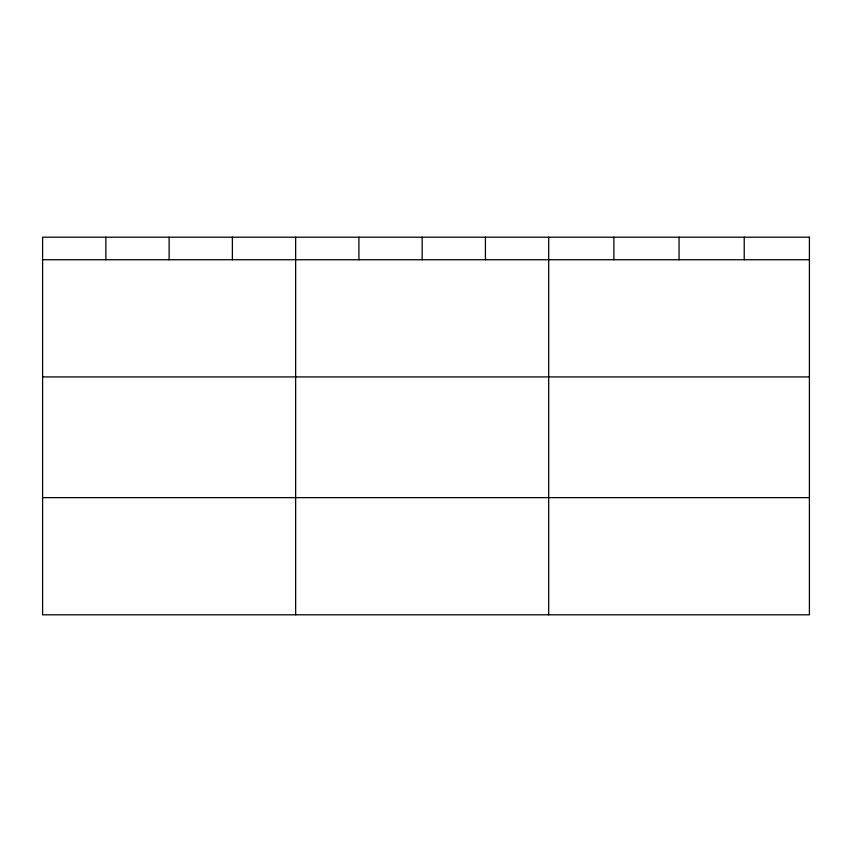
<?xml version="1.0" encoding="UTF-8"?>
<svg xmlns="http://www.w3.org/2000/svg" width="852" height="852" viewBox="0 0 852 852"><rect width="100%" height="100%" fill="white"/><g stroke="black" fill="none" stroke-linecap="round" stroke-linejoin="round"><path stroke-width="1.28" d="M42.6 259.743L809.4 259.743M42.6 376.914L809.4 376.914M42.6 497.632L809.4 497.632M744.222 237.197L744.222 259.743M679.044 237.197L679.044 259.743M613.866 237.197L613.866 259.743M548.688 237.197L548.688 614.803M485.427 237.197L485.427 259.743M422.166 237.197L422.166 259.743M358.905 237.197L358.905 259.743M295.644 237.197L295.644 614.803M232.383 237.197L232.383 259.743M169.122 237.197L169.122 259.743M105.861 237.197L105.861 259.743M809.4 237.197L42.6 237.197L42.6 614.803L809.4 614.803L809.4 237.197"/></g></svg>
